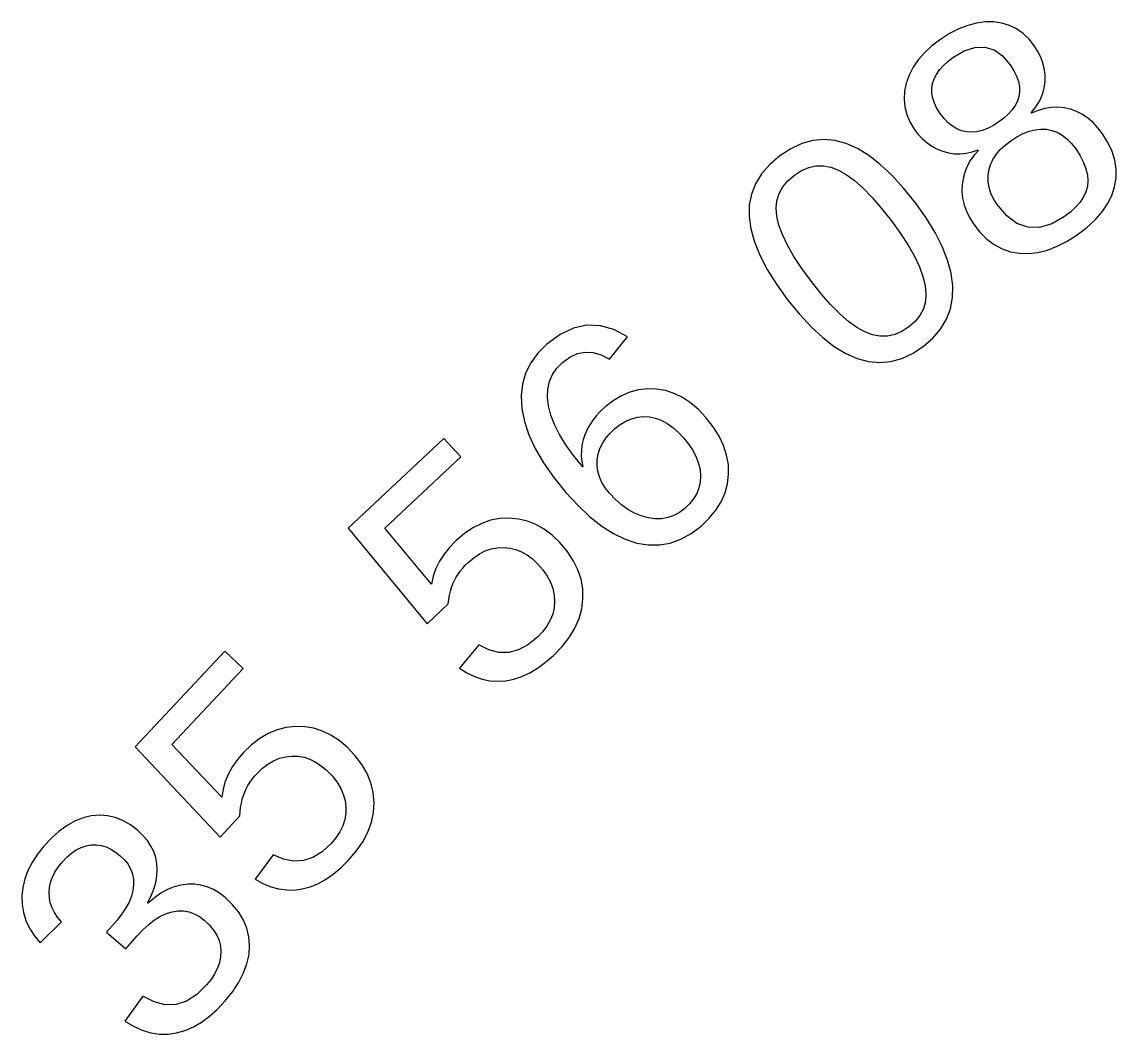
# Model space of a CAD drawing. Header units: metres. Extents: x -119 to 119, y -119 to 119.
# Drawn here: x -90.6 to -63.58, y 73.16 to 98.16 of the extents above; entities that cross this region are included whole.
import ezdxf

# ---------------------------------------------------------------- set-up
doc = ezdxf.new("R2010")
doc.units = ezdxf.units.M

msp = doc.modelspace()

# ---------------------------------------------------------------- linework, layer by layer
for p, q in [((-67.0294, 98.1327), (-67.2469, 98.075)), ((-66.8155, 98.1611), (-67.0294, 98.1327)), ((-66.6053, 98.1603), (-66.8155, 98.1611)), ((-66.4035, 98.1313), (-66.6053, 98.1603)), ((-66.2152, 98.0742), (-66.4035, 98.1313)), ((-67.6928, 97.8719), (-67.9211, 97.7264)), ((-67.468, 97.9881), (-67.6928, 97.8719)), ((-67.2469, 98.075), (-67.468, 97.9881)), ((-66.0403, 97.989), (-66.2152, 98.0742)), ((-65.879, 97.8756), (-66.0403, 97.989)), ((-65.731, 97.7342), (-65.879, 97.8756)), ((-68.1318, 97.5663), (-68.3145, 97.3983)), ((-67.9211, 97.7264), (-68.1318, 97.5663)), ((-65.5966, 97.5646), (-65.731, 97.7342)), ((-65.5121, 97.4299), (-65.5966, 97.5646)), ((-68.3145, 97.3983), (-68.4693, 97.2225)), ((-67.7413, 97.1808), (-67.6105, 97.2798)), ((-67.6105, 97.2798), (-67.3302, 97.4424)), ((-67.3302, 97.4424), (-67.0676, 97.5277)), ((-67.0676, 97.5277), (-66.8229, 97.5358)), ((-66.8229, 97.5358), (-66.5961, 97.4667)), ((-66.5961, 97.4667), (-66.387, 97.3203)), ((-66.387, 97.3203), (-66.1958, 97.0968)), ((-65.4439, 97.2922), (-65.5121, 97.4299)), ((-65.392, 97.1517), (-65.4439, 97.2922)), ((-68.5961, 97.0389), (-68.6949, 96.8475)), ((-68.4693, 97.2225), (-68.5961, 97.0389)), ((-67.9466, 96.9727), (-67.8533, 97.0784)), ((-67.8533, 97.0784), (-67.7413, 97.1808)), ((-66.1958, 97.0968), (-66.1066, 96.9554)), ((-65.3565, 97.0083), (-65.392, 97.1517)), ((-65.3373, 96.862), (-65.3565, 97.0083)), ((-68.6949, 96.8475), (-68.7657, 96.6483)), ((-68.1141, 96.6361), (-68.077, 96.7516)), ((-68.077, 96.7516), (-68.0211, 96.8638)), ((-68.0211, 96.8638), (-67.9466, 96.9727)), ((-66.1066, 96.9554), (-66.0389, 96.8188)), ((-66.0389, 96.8188), (-65.9926, 96.6869)), ((-65.3344, 96.7128), (-65.3373, 96.862)), ((-68.7657, 96.6483), (-68.8075, 96.4477)), ((-68.1319, 96.5182), (-68.1141, 96.6361)), ((-68.13, 96.3981), (-68.1319, 96.5182)), ((-65.9926, 96.6869), (-65.9679, 96.5596)), ((-65.9679, 96.5596), (-65.9646, 96.4371)), ((-65.3801, 96.4235), (-65.3484, 96.5652)), ((-65.3484, 96.5652), (-65.3344, 96.7128)), ((-68.8075, 96.4477), (-68.8193, 96.2514)), ((-68.8193, 96.2514), (-68.8011, 96.0594)), ((-68.1083, 96.2757), (-68.13, 96.3981)), ((-68.0669, 96.1509), (-68.1083, 96.2757)), ((-66.0208, 96.2057), (-66.0775, 96.095)), ((-65.9827, 96.3192), (-66.0208, 96.2057)), ((-65.9646, 96.4371), (-65.9827, 96.3192)), ((-65.496, 96.1582), (-65.4292, 96.2879)), ((-65.4292, 96.2879), (-65.3801, 96.4235)), ((-68.8011, 96.0594), (-68.7529, 95.8717)), ((-68.0057, 96.0238), (-68.0669, 96.1509)), ((-67.9248, 95.8944), (-68.0057, 96.0238)), ((-66.1526, 95.9873), (-66.2464, 95.8825)), ((-66.0775, 96.095), (-66.1526, 95.9873)), ((-65.6822, 95.9168), (-65.5803, 96.0345)), ((-65.673, 95.9036), (-65.6822, 95.9168)), ((-65.5074, 95.9725), (-65.673, 95.9036)), ((-65.5803, 96.0345), (-65.496, 96.1582)), ((-65.3438, 96.0204), (-65.5074, 95.9725)), ((-65.182, 96.0475), (-65.3438, 96.0204)), ((-65.0222, 96.0537), (-65.182, 96.0475)), ((-64.8642, 96.0389), (-65.0222, 96.0537)), ((-64.7083, 96.0033), (-64.8642, 96.0389)), ((-64.5568, 95.9483), (-64.7083, 96.0033)), ((-64.4133, 95.875), (-64.5568, 95.9483)), ((-68.7529, 95.8717), (-68.6748, 95.6882)), ((-68.6748, 95.6882), (-68.5666, 95.509)), ((-67.8298, 95.7713), (-67.9248, 95.8944)), ((-67.7296, 95.6674), (-67.8298, 95.7713)), ((-67.6241, 95.5828), (-67.7296, 95.6674)), ((-66.4895, 95.6818), (-66.6263, 95.5953)), ((-66.3587, 95.7807), (-66.4895, 95.6818)), ((-66.2464, 95.8825), (-66.3587, 95.7807)), ((-64.2776, 95.7833), (-64.4133, 95.875)), ((-64.1497, 95.6734), (-64.2776, 95.7833)), ((-64.0296, 95.5451), (-64.1497, 95.6734)), ((-68.5666, 95.509), (-68.4698, 95.3828)), ((-68.4698, 95.3828), (-68.3647, 95.2709)), ((-67.5132, 95.5175), (-67.6241, 95.5828)), ((-67.3971, 95.4713), (-67.5132, 95.5175)), ((-67.2757, 95.4444), (-67.3971, 95.4713)), ((-67.1504, 95.437), (-67.2757, 95.4444)), ((-67.0228, 95.4484), (-67.1504, 95.437)), ((-66.8929, 95.4786), (-67.0228, 95.4484)), ((-66.7608, 95.5275), (-66.8929, 95.4786)), ((-66.6263, 95.5953), (-66.7608, 95.5275)), ((-66.0298, 95.3248), (-65.8785, 95.4023)), ((-65.8785, 95.4023), (-65.7301, 95.4593)), ((-65.7301, 95.4593), (-65.5846, 95.4958)), ((-65.5846, 95.4958), (-65.442, 95.5118)), ((-65.442, 95.5118), (-65.3024, 95.5073)), ((-65.3024, 95.5073), (-65.1672, 95.4815)), ((-65.1672, 95.4815), (-65.038, 95.4336)), ((-65.038, 95.4336), (-64.9148, 95.3637)), ((-63.9174, 95.3986), (-64.0296, 95.5451)), ((-63.7826, 95.1802), (-63.9174, 95.3986)), ((-71.3454, 95.1545), (-71.6151, 95.0276)), ((-71.074, 95.2309), (-71.3454, 95.1545)), ((-70.801, 95.2566), (-71.074, 95.2309)), ((-70.5265, 95.2317), (-70.801, 95.2566)), ((-70.2504, 95.1562), (-70.5265, 95.2317)), ((-69.9719, 95.0317), (-70.2504, 95.1562)), ((-68.3647, 95.2709), (-68.2512, 95.1732)), ((-68.2512, 95.1732), (-68.1295, 95.0897)), ((-66.4455, 95.0051), (-66.3249, 95.1188)), ((-66.3249, 95.1188), (-66.1841, 95.2268)), ((-66.1841, 95.2268), (-66.0298, 95.3248)), ((-64.9148, 95.3637), (-64.7975, 95.2716)), ((-64.7975, 95.2716), (-64.6861, 95.1575)), ((-64.6861, 95.1575), (-64.5808, 95.0213)), ((-63.6817, 94.962), (-63.7826, 95.1802)), ((-71.8833, 94.85), (-72.1336, 94.6345)), ((-71.6151, 95.0276), (-71.8833, 94.85)), ((-69.6906, 94.8595), (-69.9719, 95.0317)), ((-69.4065, 94.6394), (-69.6906, 94.8595)), ((-68.1295, 95.0897), (-67.9994, 95.0205)), ((-67.9994, 95.0205), (-67.8611, 94.9655)), ((-67.8611, 94.9655), (-67.7181, 94.9265)), ((-67.7181, 94.9265), (-67.5742, 94.9053)), ((-67.5742, 94.9053), (-67.4294, 94.9018)), ((-67.4294, 94.9018), (-67.2837, 94.9161)), ((-67.2837, 94.9161), (-67.1371, 94.9481)), ((-67.0922, 94.8635), (-67.1863, 94.734)), ((-67.1371, 94.9481), (-66.9895, 94.9979)), ((-66.9804, 94.9848), (-67.0922, 94.8635)), ((-66.9895, 94.9979), (-66.9804, 94.9848)), ((-66.6257, 94.7604), (-66.5458, 94.8857)), ((-66.5458, 94.8857), (-66.4455, 95.0051)), ((-64.5808, 95.0213), (-64.4724, 94.8513)), ((-64.4724, 94.8513), (-64.3882, 94.6877)), ((-63.615, 94.7438), (-63.6817, 94.962)), ((-72.1336, 94.6345), (-72.3346, 94.4052)), ((-71.3501, 94.4908), (-71.1729, 94.5669)), ((-71.1729, 94.5669), (-70.9935, 94.606)), ((-70.9935, 94.606), (-70.8116, 94.608)), ((-70.8116, 94.608), (-70.6275, 94.5729)), ((-70.6275, 94.5729), (-70.441, 94.5007)), ((-69.1197, 94.3716), (-69.4065, 94.6394)), ((-67.2627, 94.5963), (-67.3213, 94.4505)), ((-67.1863, 94.734), (-67.2627, 94.5963)), ((-66.7247, 94.4927), (-66.6854, 94.6294)), ((-66.6854, 94.6294), (-66.6257, 94.7604)), ((-64.3882, 94.6877), (-64.3281, 94.5305)), ((-63.5822, 94.5257), (-63.615, 94.7438)), ((-72.3346, 94.4052), (-72.4863, 94.1619)), ((-71.6853, 94.2368), (-71.5249, 94.3775)), ((-71.5249, 94.3775), (-71.3501, 94.4908)), ((-70.441, 94.5007), (-70.2482, 94.3906)), ((-70.2482, 94.3906), (-70.045, 94.2408)), ((-68.8301, 94.0561), (-69.1197, 94.3716)), ((-67.3622, 94.2965), (-67.3854, 94.1343)), ((-67.3213, 94.4505), (-67.3622, 94.2965)), ((-66.7435, 94.3532), (-66.7247, 94.4927)), ((-66.741, 94.2135), (-66.7435, 94.3532)), ((-64.3281, 94.5305), (-64.2921, 94.3797)), ((-64.2921, 94.3797), (-64.2804, 94.2353)), ((-63.6188, 94.0898), (-63.5835, 94.3077)), ((-63.5835, 94.3077), (-63.5822, 94.5257)), ((-72.4863, 94.1619), (-72.5888, 93.9048)), ((-71.9008, 93.9204), (-71.8106, 94.0844)), ((-71.8106, 94.0844), (-71.6853, 94.2368)), ((-70.045, 94.2408), (-69.8316, 94.0511)), ((-69.8316, 94.0511), (-69.6079, 93.8217)), ((-68.5377, 93.6928), (-68.8301, 94.0561)), ((-67.3854, 94.1343), (-67.3893, 93.9692)), ((-66.7174, 94.0736), (-66.741, 94.2135)), ((-66.6725, 93.9335), (-66.7174, 94.0736)), ((-64.2927, 94.0974), (-64.3286, 93.9649)), ((-64.2804, 94.2353), (-64.2927, 94.0974)), ((-63.6881, 93.8756), (-63.6188, 94.0898)), ((-72.5888, 93.9048), (-72.6421, 93.6337)), ((-71.9559, 93.7449), (-71.9008, 93.9204)), ((-69.6079, 93.8217), (-69.3739, 93.5526)), ((-67.3893, 93.9692), (-67.3729, 93.806)), ((-67.3729, 93.806), (-67.3363, 93.6447)), ((-66.6065, 93.7931), (-66.6725, 93.9335)), ((-66.5193, 93.6526), (-66.6065, 93.7931)), ((-64.3874, 93.836), (-64.4693, 93.7106)), ((-64.3286, 93.9649), (-64.3874, 93.836)), ((-63.7915, 93.6679), (-63.6881, 93.8756)), ((-72.6421, 93.6337), (-72.6461, 93.3488)), ((-71.976, 93.5577), (-71.9559, 93.7449)), ((-71.9609, 93.359), (-71.976, 93.5577)), ((-69.3739, 93.5526), (-69.1297, 93.2437)), ((-68.2716, 93.3188), (-68.5377, 93.6928)), ((-67.3363, 93.6447), (-67.2794, 93.4853)), ((-67.2794, 93.4853), (-67.2023, 93.3278)), ((-66.2835, 93.3718), (-66.5193, 93.6526)), ((-64.5741, 93.5889), (-64.7019, 93.4706)), ((-64.4693, 93.7106), (-64.5741, 93.5889)), ((-63.929, 93.4666), (-63.7915, 93.6679)), ((-72.6461, 93.3488), (-72.6022, 93.0488)), ((-71.9097, 93.1439), (-71.9609, 93.359)), ((-69.1297, 93.2437), (-68.9061, 92.9353)), ((-68.0504, 92.9578), (-68.2716, 93.3188)), ((-67.2023, 93.3278), (-67.1049, 93.1723)), ((-66.0309, 93.1836), (-66.2835, 93.3718)), ((-64.8527, 93.356), (-65.1724, 93.1741)), ((-64.7019, 93.4706), (-64.8527, 93.356)), ((-64.3065, 93.0835), (-64.1007, 93.2718)), ((-64.1007, 93.2718), (-63.929, 93.4666)), ((-72.6022, 93.0488), (-72.5123, 92.7321)), ((-71.8219, 92.9073), (-71.9097, 93.1439)), ((-67.8743, 92.6098), (-68.0504, 92.9578)), ((-67.1049, 93.1723), (-66.9454, 92.968)), ((-66.9454, 92.968), (-66.7741, 92.797)), ((-65.7615, 93.0879), (-66.0309, 93.1836)), ((-65.4754, 93.0847), (-65.7615, 93.0879)), ((-65.1724, 93.1741), (-65.4754, 93.0847)), ((-64.5464, 92.9015), (-64.3065, 93.0835)), ((-72.5123, 92.7321), (-72.3764, 92.3989)), ((-71.6974, 92.6492), (-71.8219, 92.9073)), ((-68.9061, 92.9353), (-68.7165, 92.6441)), ((-66.7741, 92.797), (-66.5909, 92.6591)), ((-65.0381, 92.6189), (-64.7944, 92.7439)), ((-64.7944, 92.7439), (-64.5464, 92.9015)), ((-71.5362, 92.3696), (-71.6974, 92.6492)), ((-68.7165, 92.6441), (-68.5608, 92.3702)), ((-67.7433, 92.2749), (-67.8743, 92.6098)), ((-66.5909, 92.6591), (-66.3959, 92.5544)), ((-66.3959, 92.5544), (-66.1891, 92.483)), ((-66.1891, 92.483), (-65.9705, 92.4447)), ((-65.9705, 92.4447), (-65.7438, 92.4393)), ((-65.7438, 92.4393), (-65.5128, 92.4666)), ((-65.5128, 92.4666), (-65.2776, 92.5264)), ((-65.2776, 92.5264), (-65.0381, 92.6189)), ((-72.3764, 92.3989), (-72.1945, 92.049)), ((-71.3383, 92.0686), (-71.5362, 92.3696)), ((-68.5608, 92.3702), (-68.4391, 92.1136)), ((-67.6572, 91.9531), (-67.7433, 92.2749)), ((-72.1945, 92.049), (-71.9665, 91.6825)), ((-71.1038, 91.746), (-71.3383, 92.0686)), ((-68.4391, 92.1136), (-68.3513, 91.8742)), ((-68.3513, 91.8742), (-68.2975, 91.6521)), ((-67.6162, 91.6443), (-67.6572, 91.9531)), ((-71.9665, 91.6825), (-71.6926, 91.2994)), ((-70.8629, 91.442), (-71.1038, 91.746)), ((-68.2975, 91.6521), (-68.2779, 91.4461)), ((-67.621, 91.3511), (-67.6162, 91.6443)), ((-70.6307, 91.1768), (-70.8629, 91.442)), ((-68.2779, 91.4461), (-68.2928, 91.254)), ((-67.6724, 91.0752), (-67.621, 91.3511)), ((-71.6926, 91.2994), (-71.4028, 90.94)), ((-70.4074, 90.9505), (-70.6307, 91.1768)), ((-68.3423, 91.0758), (-68.4264, 90.9117)), ((-68.2928, 91.254), (-68.3423, 91.0758)), ((-67.7703, 90.8166), (-67.6724, 91.0752)), ((-71.4028, 90.94), (-71.1143, 90.6278)), ((-70.1929, 90.763), (-70.4074, 90.9505)), ((-68.4264, 90.9117), (-68.545, 90.7614)), ((-67.9149, 90.5753), (-67.7703, 90.8166)), ((-76.9803, 90.5974), (-77.309, 90.4418)), ((-76.6494, 90.6694), (-76.9803, 90.5974)), ((-76.3163, 90.6577), (-76.6494, 90.6694)), ((-75.981, 90.5625), (-76.3163, 90.6577)), ((-75.6435, 90.3836), (-75.981, 90.5625)), ((-71.1143, 90.6278), (-70.8273, 90.3627)), ((-69.9872, 90.6143), (-70.1929, 90.763)), ((-69.7904, 90.5045), (-69.9872, 90.6143)), ((-68.8715, 90.5133), (-69.0483, 90.4382)), ((-68.6983, 90.6251), (-68.8715, 90.5133)), ((-68.545, 90.7614), (-68.6983, 90.6251)), ((-68.106, 90.3513), (-67.9149, 90.5753)), ((-77.309, 90.4418), (-77.6356, 90.2025)), ((-76.0902, 89.8313), (-75.6435, 90.3836)), ((-70.8273, 90.3627), (-70.5416, 90.1448)), ((-69.5996, 90.4329), (-69.7904, 90.5045)), ((-69.4124, 90.3979), (-69.5996, 90.4329)), ((-69.2286, 90.3997), (-69.4124, 90.3979)), ((-69.0483, 90.4382), (-69.2286, 90.3997)), ((-68.3438, 90.1446), (-68.106, 90.3513)), ((-77.8586, 89.9807), (-78.034, 89.7416)), ((-77.6356, 90.2025), (-77.8586, 89.9807)), ((-76.8825, 89.9669), (-76.6904, 90.0047)), ((-76.6904, 90.0047), (-76.4943, 89.9947)), ((-76.4943, 89.9947), (-76.2942, 89.9369)), ((-70.5416, 90.1448), (-70.2573, 89.9739)), ((-70.2573, 89.9739), (-69.9744, 89.8503)), ((-68.6066, 89.9714), (-68.3438, 90.1446)), ((-78.034, 89.7416), (-78.1615, 89.4854)), ((-77.3949, 89.6053), (-77.2548, 89.7478)), ((-77.2548, 89.7478), (-77.0706, 89.8813)), ((-77.0706, 89.8813), (-76.8825, 89.9669)), ((-76.2942, 89.9369), (-76.0902, 89.8313)), ((-69.9744, 89.8503), (-69.6937, 89.7752)), ((-69.6937, 89.7752), (-69.4166, 89.7497)), ((-69.4166, 89.7497), (-69.143, 89.774)), ((-69.143, 89.774), (-68.873, 89.8479)), ((-68.873, 89.8479), (-68.6066, 89.9714)), ((-78.1615, 89.4854), (-78.2412, 89.212)), ((-77.5764, 89.2772), (-77.5021, 89.4485)), ((-77.5021, 89.4485), (-77.3949, 89.6053)), ((-78.2412, 89.212), (-78.2731, 88.9215)), ((-77.6176, 89.0916), (-77.5764, 89.2772)), ((-78.2731, 88.9215), (-78.2573, 88.6138)), ((-77.6258, 88.8915), (-77.6176, 89.0916)), ((-77.6011, 88.6771), (-77.6258, 88.8915)), ((-75.7959, 88.928), (-76.0012, 88.8052)), ((-75.5864, 89.0181), (-75.7959, 88.928)), ((-75.3725, 89.0757), (-75.5864, 89.0181)), ((-75.1543, 89.1006), (-75.3725, 89.0757)), ((-74.9318, 89.0929), (-75.1543, 89.1006)), ((-74.7107, 89.0533), (-74.9318, 89.0929)), ((-74.4968, 88.9827), (-74.7107, 89.0533)), ((-74.2899, 88.8809), (-74.4968, 88.9827)), ((-77.5433, 88.4507), (-77.6011, 88.6771)), ((-76.2021, 88.6499), (-76.3138, 88.5464)), ((-76.0012, 88.8052), (-76.2021, 88.6499)), ((-74.0902, 88.748), (-74.2899, 88.8809)), ((-73.8976, 88.584), (-74.0902, 88.748)), ((-78.2573, 88.6138), (-78.1939, 88.2926)), ((-77.4521, 88.2146), (-77.5433, 88.4507)), ((-76.4139, 88.4386), (-76.5027, 88.3266)), ((-76.3138, 88.5464), (-76.4139, 88.4386)), ((-75.6887, 88.2972), (-75.5468, 88.358)), ((-75.5468, 88.358), (-75.4026, 88.3959)), ((-75.4026, 88.3959), (-75.2563, 88.4109)), ((-75.2563, 88.4109), (-75.1078, 88.4032)), ((-75.1078, 88.4032), (-74.9594, 88.3729)), ((-74.9594, 88.3729), (-74.8134, 88.3198)), ((-73.7121, 88.3889), (-73.8976, 88.584)), ((-73.5322, 88.1598), (-73.7121, 88.3889)), ((-78.1939, 88.2926), (-78.0832, 87.9617)), ((-77.3275, 87.969), (-77.4521, 88.2146)), ((-76.6459, 88.0895), (-76.7004, 87.9646)), ((-76.58, 88.2102), (-76.6459, 88.0895)), ((-76.5027, 88.3266), (-76.58, 88.2102)), ((-76.0847, 87.9938), (-75.9661, 88.1072)), ((-75.9661, 88.1072), (-75.8285, 88.2137)), ((-75.8285, 88.2137), (-75.6887, 88.2972)), ((-74.8134, 88.3198), (-74.6698, 88.2437)), ((-74.6698, 88.2437), (-74.5286, 88.1446)), ((-74.5286, 88.1446), (-74.3899, 88.0226)), ((-73.3867, 87.9289), (-73.5322, 88.1598)), ((-80.1853, 87.8706), (-82.5478, 85.6533)), ((-79.7597, 87.4171), (-80.1853, 87.8706)), ((-78.0832, 87.9617), (-77.9251, 87.621)), ((-77.1696, 87.7137), (-77.3275, 87.969)), ((-76.7423, 87.8369), (-76.771, 87.7076)), ((-76.7004, 87.9646), (-76.7423, 87.8369)), ((-76.2649, 87.7507), (-76.1843, 87.875)), ((-76.1843, 87.875), (-76.0847, 87.9938)), ((-74.3899, 88.0226), (-74.2536, 87.8777)), ((-74.2536, 87.8777), (-74.1296, 87.7214)), ((-73.2757, 87.6962), (-73.3867, 87.9289)), ((-77.9251, 87.621), (-77.7197, 87.2705)), ((-76.9785, 87.4489), (-77.1696, 87.7137)), ((-76.7865, 87.5767), (-76.7889, 87.4442)), ((-76.771, 87.7076), (-76.7865, 87.5767)), ((-76.3691, 87.4857), (-76.3265, 87.6209)), ((-76.3265, 87.6209), (-76.2649, 87.7507)), ((-74.1296, 87.7214), (-74.0279, 87.5654)), ((-74.0279, 87.5654), (-73.9483, 87.4097)), ((-73.1992, 87.4619), (-73.2757, 87.6962)), ((-81.6365, 85.6555), (-79.7597, 87.4171)), ((-77.7197, 87.2705), (-77.467, 86.9103)), ((-76.7539, 87.1744), (-76.9785, 87.4489)), ((-76.7889, 87.4442), (-76.778, 87.3101)), ((-76.778, 87.3101), (-76.7539, 87.1744)), ((-76.3958, 87.2029), (-76.3926, 87.3451)), ((-76.3926, 87.3451), (-76.3691, 87.4857)), ((-73.9483, 87.4097), (-73.8909, 87.2543)), ((-73.1572, 87.2258), (-73.1992, 87.4619)), ((-76.3776, 87.0625), (-76.3958, 87.2029)), ((-76.3382, 86.924), (-76.3776, 87.0625)), ((-73.8909, 87.2543), (-73.8557, 87.0992)), ((-73.8557, 87.0992), (-73.8427, 86.9443)), ((-73.1496, 86.9879), (-73.1572, 87.2258)), ((-77.467, 86.9103), (-77.1669, 86.5403)), ((-76.2775, 86.7874), (-76.3382, 86.924)), ((-76.1954, 86.6527), (-76.2775, 86.7874)), ((-73.8519, 86.7935), (-73.8835, 86.6492)), ((-73.8427, 86.9443), (-73.8519, 86.7935)), ((-73.2378, 86.5279), (-73.1764, 86.7537)), ((-73.1764, 86.7537), (-73.1496, 86.9879)), ((-77.1669, 86.5403), (-76.8689, 86.2169)), ((-76.0922, 86.5198), (-76.1954, 86.6527)), ((-75.9459, 86.3642), (-76.0922, 86.5198)), ((-73.9374, 86.5117), (-74.0137, 86.3808)), ((-73.8835, 86.6492), (-73.9374, 86.5117)), ((-73.3339, 86.3105), (-73.2378, 86.5279)), ((-76.8689, 86.2169), (-76.5733, 85.9395)), ((-75.7946, 86.2303), (-75.9459, 86.3642)), ((-75.6384, 86.1183), (-75.7946, 86.2303)), ((-74.1124, 86.2567), (-74.2334, 86.1392)), ((-74.0137, 86.3808), (-74.1124, 86.2567)), ((-73.4647, 86.1016), (-73.3339, 86.3105)), ((-76.5733, 85.9395), (-76.2801, 85.7081)), ((-75.4771, 86.028), (-75.6384, 86.1183)), ((-75.3109, 85.9594), (-75.4771, 86.028)), ((-75.1397, 85.9127), (-75.3109, 85.9594)), ((-74.5053, 85.9661), (-74.6526, 85.9162)), ((-74.3656, 86.0405), (-74.5053, 85.9661)), ((-74.2334, 86.1392), (-74.3656, 86.0405)), ((-73.6301, 85.9011), (-73.4647, 86.1016)), ((-82.5478, 85.6533), (-80.5956, 83.2957)), ((-80.4902, 84.2751), (-81.6365, 85.6555)), ((-79.464, 85.6637), (-79.6758, 85.5213)), ((-79.2474, 85.7732), (-79.464, 85.6637)), ((-79.0259, 85.8496), (-79.2474, 85.7732)), ((-78.7995, 85.8931), (-79.0259, 85.8496)), ((-78.5682, 85.9036), (-78.7995, 85.8931)), ((-78.3388, 85.882), (-78.5682, 85.9036)), ((-78.1184, 85.8295), (-78.3388, 85.882)), ((-77.9069, 85.7459), (-78.1184, 85.8295)), ((-77.7043, 85.6313), (-77.9069, 85.7459)), ((-76.2801, 85.7081), (-75.9891, 85.5227)), ((-74.9698, 85.8895), (-75.1397, 85.9127)), ((-74.8074, 85.8906), (-74.9698, 85.8895)), ((-74.6526, 85.9162), (-74.8074, 85.8906)), ((-74.0767, 85.5226), (-73.8302, 85.7091)), ((-73.8302, 85.7091), (-73.6301, 85.9011)), ((-79.6758, 85.5213), (-79.8826, 85.346)), ((-77.5105, 85.4856), (-77.7043, 85.6313)), ((-77.3256, 85.3089), (-77.5105, 85.4856)), ((-75.9891, 85.5227), (-75.7006, 85.3832)), ((-75.7006, 85.3832), (-75.4143, 85.2897)), ((-74.5907, 85.2895), (-74.3302, 85.3827)), ((-74.3302, 85.3827), (-74.0767, 85.5226)), ((-80.0418, 85.1826), (-80.1779, 85.0132)), ((-79.8826, 85.346), (-80.0418, 85.1826)), ((-79.1584, 85.0935), (-79.01, 85.1445)), ((-79.01, 85.1445), (-78.8584, 85.1733)), ((-78.8584, 85.1733), (-78.7036, 85.1799)), ((-78.7036, 85.1799), (-78.5502, 85.1651)), ((-78.5502, 85.1651), (-78.4025, 85.1294)), ((-78.4025, 85.1294), (-78.2604, 85.0726)), ((-77.1382, 85.0874), (-77.3256, 85.3089)), ((-75.4143, 85.2897), (-75.1327, 85.243)), ((-75.1327, 85.243), (-74.8582, 85.2429)), ((-74.8582, 85.2429), (-74.5907, 85.2895)), ((-80.1779, 85.0132), (-80.2908, 84.8377)), ((-79.5841, 84.8073), (-79.4454, 84.9249)), ((-79.4454, 84.9249), (-79.3035, 85.0203)), ((-79.3035, 85.0203), (-79.1584, 85.0935)), ((-78.2604, 85.0726), (-78.124, 84.9949)), ((-78.124, 84.9949), (-77.9932, 84.8961)), ((-77.9932, 84.8961), (-77.8681, 84.7763)), ((-76.9872, 84.8612), (-77.1382, 85.0874)), ((-76.8724, 84.6302), (-76.9872, 84.8612)), ((-80.3805, 84.6562), (-80.447, 84.4686)), ((-80.2908, 84.8377), (-80.3805, 84.6562)), ((-79.829, 84.5202), (-79.7757, 84.5954)), ((-79.7757, 84.5954), (-79.717, 84.6683)), ((-79.717, 84.6683), (-79.6532, 84.7389)), ((-79.6532, 84.7389), (-79.5841, 84.8073)), ((-77.8681, 84.7763), (-77.7393, 84.6257)), ((-77.7393, 84.6257), (-77.6339, 84.473)), ((-76.7939, 84.3943), (-76.8724, 84.6302)), ((-80.447, 84.4686), (-80.4902, 84.2751)), ((-79.9581, 84.2799), (-79.9201, 84.3631)), ((-79.9201, 84.3631), (-79.8772, 84.4428)), ((-79.8772, 84.4428), (-79.829, 84.5202)), ((-77.6339, 84.473), (-77.5519, 84.3185)), ((-77.5519, 84.3185), (-77.4933, 84.162)), ((-76.7518, 84.1536), (-76.7939, 84.3943)), ((-80.0426, 83.9988), (-80.0194, 84.0978)), ((-80.0194, 84.0978), (-79.9912, 84.1915)), ((-79.9912, 84.1915), (-79.9581, 84.2799)), ((-77.4933, 84.162), (-77.4581, 84.0036)), ((-76.746, 83.9081), (-76.7518, 84.1536)), ((-80.5956, 83.2957), (-80.0742, 83.785)), ((-80.0742, 83.785), (-80.0609, 83.8946)), ((-80.0609, 83.8946), (-80.0426, 83.9988)), ((-77.4581, 84.0036), (-77.4463, 83.8433)), ((-77.4463, 83.8433), (-77.4581, 83.6847)), ((-76.7766, 83.6628), (-76.746, 83.9081)), ((-77.4936, 83.5307), (-77.5527, 83.3813)), ((-77.4581, 83.6847), (-77.4936, 83.5307)), ((-76.8436, 83.4226), (-76.7766, 83.6628)), ((-77.6356, 83.2365), (-77.7423, 83.0962)), ((-77.5527, 83.3813), (-77.6356, 83.2365)), ((-76.9471, 83.1876), (-76.8436, 83.4226)), ((-77.8726, 82.9604), (-78.1055, 82.7742)), ((-77.7423, 83.0962), (-77.8726, 82.9604)), ((-77.2635, 82.733), (-77.0871, 82.9577)), ((-77.0871, 82.9577), (-76.9471, 83.1876)), ((-79.3154, 82.7706), (-79.7968, 82.2022)), ((-79.0674, 82.6476), (-79.3154, 82.7706)), ((-78.1055, 82.7742), (-78.3414, 82.6498)), ((-77.4764, 82.5135), (-77.2635, 82.733)), ((-85.5866, 82.6188), (-87.8039, 80.2564)), ((-85.1331, 82.1931), (-85.5866, 82.6188)), ((-78.8224, 82.5865), (-79.0674, 82.6476)), ((-78.5804, 82.5872), (-78.8224, 82.5865)), ((-78.3414, 82.6498), (-78.5804, 82.5872)), ((-77.6705, 82.3446), (-77.4764, 82.5135)), ((-86.8946, 80.3163), (-85.1331, 82.1931)), ((-79.7968, 82.2022), (-79.6131, 82.0838)), ((-78.0613, 82.0842), (-77.8655, 82.2015)), ((-77.8655, 82.2015), (-77.6705, 82.3446)), ((-79.6131, 82.0838), (-79.4267, 81.9919)), ((-79.4267, 81.9919), (-79.2375, 81.9262)), ((-79.2375, 81.9262), (-79.0456, 81.8869)), ((-79.0456, 81.8869), (-78.851, 81.8739)), ((-78.851, 81.8739), (-78.6536, 81.8872)), ((-78.6536, 81.8872), (-78.4554, 81.9271)), ((-78.4554, 81.9271), (-78.2579, 81.9927)), ((-78.2579, 81.9927), (-78.0613, 82.0842)), ((-84.5177, 80.5849), (-84.727, 80.462)), ((-84.3015, 80.6752), (-84.5177, 80.5849)), ((-84.0783, 80.733), (-84.3015, 80.6752)), ((-83.8481, 80.7581), (-84.0783, 80.733)), ((-83.6179, 80.7511), (-83.8481, 80.7581)), ((-83.3946, 80.7126), (-83.6179, 80.7511)), ((-83.1782, 80.6426), (-83.3946, 80.7126)), ((-82.9687, 80.541), (-83.1782, 80.6426)), ((-82.7661, 80.4079), (-82.9687, 80.541)), ((-87.8039, 80.2564), (-85.7064, 78.0271)), ((-85.6633, 79.0112), (-86.8946, 80.3163)), ((-84.9293, 80.3065), (-85.1246, 80.1184)), ((-84.727, 80.462), (-84.9293, 80.3065)), ((-82.5704, 80.2432), (-82.7661, 80.4079)), ((-85.1246, 80.1184), (-85.2732, 79.9453)), ((-84.241, 79.9725), (-84.0916, 80.0109)), ((-84.0916, 80.0109), (-83.9375, 80.0273)), ((-83.9375, 80.0273), (-83.7835, 80.0223)), ((-83.7835, 80.0223), (-83.6338, 79.9959)), ((-83.6338, 79.9959), (-83.4884, 79.9483)), ((-82.3694, 80.0341), (-82.5704, 80.2432)), ((-82.2043, 79.8179), (-82.3694, 80.0341)), ((-85.3983, 79.7676), (-85.4998, 79.5853)), ((-85.2732, 79.9453), (-85.3983, 79.7676)), ((-84.7927, 79.5997), (-84.6617, 79.7259)), ((-84.6617, 79.7259), (-84.5261, 79.83)), ((-84.5261, 79.83), (-84.3859, 79.9123)), ((-84.3859, 79.9123), (-84.241, 79.9725)), ((-83.4884, 79.9483), (-83.3473, 79.8793)), ((-83.3473, 79.8793), (-83.2106, 79.789)), ((-83.2106, 79.789), (-83.0781, 79.6774)), ((-82.0752, 79.5946), (-82.2043, 79.8179)), ((-85.4998, 79.5853), (-85.5779, 79.3985)), ((-84.9704, 79.3761), (-84.9165, 79.4525)), ((-84.9165, 79.4525), (-84.8573, 79.5271)), ((-84.8573, 79.5271), (-84.7927, 79.5997)), ((-83.0781, 79.6774), (-82.94, 79.5352)), ((-82.94, 79.5352), (-82.8252, 79.3896)), ((-81.9819, 79.3642), (-82.0752, 79.5946)), ((-85.6324, 79.2071), (-85.6633, 79.0112)), ((-85.5779, 79.3985), (-85.6324, 79.2071)), ((-85.0998, 79.1351), (-85.0621, 79.2174)), ((-85.0621, 79.2174), (-85.0189, 79.2977)), ((-85.0189, 79.2977), (-84.9704, 79.3761)), ((-82.8252, 79.3896), (-82.7336, 79.2405)), ((-82.7336, 79.2405), (-82.6652, 79.0881)), ((-81.9247, 79.1266), (-81.9819, 79.3642)), ((-85.1822, 78.864), (-85.16, 78.9594)), ((-85.16, 78.9594), (-85.1326, 79.0497)), ((-85.1326, 79.0497), (-85.0998, 79.1351)), ((-82.6652, 79.0881), (-82.62, 78.9322)), ((-82.62, 78.9322), (-82.5981, 78.7729)), ((-81.9033, 78.882), (-81.9247, 79.1266)), ((-85.2171, 78.5485), (-85.2107, 78.6586)), ((-85.2107, 78.6586), (-85.1991, 78.7638)), ((-85.1991, 78.7638), (-85.1822, 78.864)), ((-82.5981, 78.7729), (-82.5998, 78.614)), ((-81.97, 78.3912), (-81.9183, 78.6352)), ((-81.9183, 78.6352), (-81.9033, 78.882)), ((-89.2893, 78.4223), (-89.4861, 78.3129)), ((-89.0897, 78.5012), (-89.2893, 78.4223)), ((-88.8873, 78.5496), (-89.0897, 78.5012)), ((-88.6855, 78.5675), (-88.8873, 78.5496)), ((-88.4878, 78.554), (-88.6855, 78.5675)), ((-88.2943, 78.5092), (-88.4878, 78.554)), ((-88.1048, 78.4329), (-88.2943, 78.5092)), ((-87.9195, 78.3253), (-88.1048, 78.4329)), ((-85.7064, 78.0271), (-85.2171, 78.5485)), ((-82.6255, 78.458), (-82.6751, 78.3052)), ((-82.5998, 78.614), (-82.6255, 78.458)), ((-82.0584, 78.1501), (-81.97, 78.3912)), ((-89.6799, 78.173), (-89.871, 78.0026)), ((-89.4861, 78.3129), (-89.6799, 78.173)), ((-87.7383, 78.1863), (-87.9195, 78.3253)), ((-87.6107, 78.0648), (-87.7383, 78.1863)), ((-82.7487, 78.1553), (-82.8462, 78.0086)), ((-82.6751, 78.3052), (-82.7487, 78.1553)), ((-82.1836, 77.9119), (-82.0584, 78.1501)), ((-89.871, 78.0026), (-90.0591, 77.8016)), ((-89.0129, 77.813), (-88.8887, 77.8334)), ((-88.8887, 77.8334), (-88.7648, 77.8346)), ((-88.7648, 77.8346), (-88.6426, 77.8175)), ((-88.6426, 77.8175), (-88.522, 77.7822)), ((-87.5027, 77.9379), (-87.6107, 78.0648)), ((-87.4145, 77.8055), (-87.5027, 77.9379)), ((-82.9677, 77.8649), (-83.1883, 77.6643)), ((-82.8462, 78.0086), (-82.9677, 77.8649)), ((-82.3454, 77.6765), (-82.1836, 77.9119)), ((-90.2167, 77.6024), (-90.3473, 77.4009)), ((-90.0591, 77.8016), (-90.2167, 77.6024)), ((-89.4934, 77.5259), (-89.3757, 77.6285)), ((-89.3757, 77.6285), (-89.2564, 77.7106)), ((-89.2564, 77.7106), (-89.1355, 77.7721)), ((-89.1355, 77.7721), (-89.0129, 77.813)), ((-88.522, 77.7822), (-88.4031, 77.7287)), ((-88.4031, 77.7287), (-88.2858, 77.6569)), ((-88.2858, 77.6569), (-88.1702, 77.5669)), ((-88.1702, 77.5669), (-88.0648, 77.4638)), ((-87.3459, 77.6677), (-87.4145, 77.8055)), ((-87.297, 77.5244), (-87.3459, 77.6677)), ((-84.3956, 77.5841), (-84.8401, 76.9863)), ((-84.1403, 77.4771), (-84.3956, 77.5841)), ((-83.1883, 77.6643), (-83.4159, 77.5252)), ((-82.544, 77.4439), (-82.3454, 77.6765)), ((-90.3473, 77.4009), (-90.4511, 77.1971)), ((-89.7845, 77.158), (-89.7055, 77.281)), ((-89.7055, 77.281), (-89.6095, 77.4028)), ((-89.6095, 77.4028), (-89.4934, 77.5259)), ((-88.0648, 77.4638), (-87.9796, 77.3541)), ((-87.9796, 77.3541), (-87.9148, 77.2377)), ((-87.2678, 77.3756), (-87.297, 77.5244)), ((-87.2579, 77.2225), (-87.2678, 77.3756)), ((-83.8919, 77.4316), (-84.1403, 77.4771)), ((-83.6504, 77.4476), (-83.8919, 77.4316)), ((-83.4159, 77.5252), (-83.6504, 77.4476)), ((-82.727, 77.2631), (-82.544, 77.4439)), ((-90.4511, 77.1971), (-90.5279, 76.9909)), ((-89.8912, 76.9079), (-89.8464, 77.0336)), ((-89.8464, 77.0336), (-89.7845, 77.158)), ((-87.9148, 77.2377), (-87.8702, 77.1146)), ((-87.8702, 77.1146), (-87.8459, 76.985)), ((-87.2959, 76.9054), (-87.2673, 77.0658)), ((-87.2673, 77.0658), (-87.2579, 77.2225)), ((-83.1005, 76.9785), (-82.9125, 77.1079)), ((-82.9125, 77.1079), (-82.727, 77.2631)), ((-90.5778, 76.7824), (-90.6008, 76.5716)), ((-90.5279, 76.9909), (-90.5778, 76.7824)), ((-89.9296, 76.6526), (-89.9189, 76.7809)), ((-89.9189, 76.7809), (-89.8912, 76.9079)), ((-87.8418, 76.8486), (-87.8585, 76.7083)), ((-87.8459, 76.985), (-87.8418, 76.8486)), ((-87.4113, 76.5737), (-87.344, 76.7414)), ((-87.344, 76.7414), (-87.2959, 76.9054)), ((-86.8416, 76.7951), (-87.0058, 76.7281)), ((-86.6753, 76.8394), (-86.8416, 76.7951)), ((-86.507, 76.8613), (-86.6753, 76.8394)), ((-86.3404, 76.8611), (-86.507, 76.8613)), ((-86.1788, 76.8391), (-86.3404, 76.8611)), ((-86.0222, 76.7953), (-86.1788, 76.8391)), ((-85.8706, 76.7298), (-86.0222, 76.7953)), ((-84.8401, 76.9863), (-84.6492, 76.8799)), ((-84.6492, 76.8799), (-84.4573, 76.7999)), ((-84.4573, 76.7999), (-84.2644, 76.7464)), ((-84.2644, 76.7464), (-84.0704, 76.7192)), ((-83.8753, 76.7186), (-83.6792, 76.7444)), ((-83.6792, 76.7444), (-83.4839, 76.7967)), ((-83.4839, 76.7967), (-83.291, 76.8747)), ((-83.291, 76.8747), (-83.1005, 76.9785)), ((-90.6008, 76.5716), (-90.596, 76.3631)), ((-89.923, 76.5256), (-89.9296, 76.6526)), ((-89.8988, 76.4017), (-89.923, 76.5256)), ((-87.8958, 76.566), (-87.9538, 76.4218)), ((-87.8585, 76.7083), (-87.8958, 76.566)), ((-87.4979, 76.4023), (-87.4113, 76.5737)), ((-87.3279, 76.5265), (-87.4858, 76.3919)), ((-87.1678, 76.6386), (-87.3279, 76.5265)), ((-87.0058, 76.7281), (-87.1678, 76.6386)), ((-85.7241, 76.6424), (-85.8706, 76.7298)), ((-85.5826, 76.5333), (-85.7241, 76.6424)), ((-85.3982, 76.3556), (-85.5826, 76.5333)), ((-84.0704, 76.7192), (-83.8753, 76.7186)), ((-90.596, 76.3631), (-90.5632, 76.1609)), ((-89.857, 76.2807), (-89.8988, 76.4017)), ((-89.7977, 76.1628), (-89.857, 76.2807)), ((-88.0324, 76.2757), (-88.1317, 76.1277)), ((-87.9538, 76.4218), (-88.0324, 76.2757)), ((-87.4858, 76.3919), (-87.4979, 76.4023)), ((-86.8877, 76.1832), (-86.7453, 76.2048)), ((-86.7453, 76.2048), (-86.6071, 76.2037)), ((-86.6071, 76.2037), (-86.4733, 76.1801)), ((-85.2472, 76.1699), (-85.3982, 76.3556)), ((-90.5632, 76.1609), (-90.5022, 75.9652)), ((-90.5022, 75.9652), (-90.413, 75.7758)), ((-90.1504, 75.4163), (-89.6262, 75.936)), ((-89.7207, 76.0479), (-89.7977, 76.1628)), ((-89.6262, 75.936), (-89.7207, 76.0479)), ((-88.2517, 75.9778), (-88.5105, 75.6781)), ((-88.1317, 76.1277), (-88.2517, 75.9778)), ((-87.4685, 75.8698), (-87.3227, 75.9825)), ((-87.3227, 75.9825), (-87.1773, 76.0723)), ((-87.1773, 76.0723), (-87.0323, 76.1392)), ((-87.0323, 76.1392), (-86.8877, 76.1832)), ((-86.4733, 76.1801), (-86.3437, 76.1339)), ((-86.3437, 76.1339), (-86.2184, 76.0651)), ((-86.2184, 76.0651), (-86.0975, 75.9738)), ((-86.0975, 75.9738), (-85.9723, 75.8542)), ((-85.1295, 75.9762), (-85.2472, 76.1699)), ((-85.0452, 75.7744), (-85.1295, 75.9762)), ((-90.413, 75.7758), (-90.2958, 75.5928)), ((-88.5105, 75.6781), (-88.0307, 75.2637)), ((-87.7614, 75.5755), (-87.6148, 75.7341)), ((-87.6148, 75.7341), (-87.4685, 75.8698)), ((-85.9723, 75.8542), (-85.8696, 75.731)), ((-85.8696, 75.731), (-85.7895, 75.6044)), ((-84.9943, 75.5646), (-85.0452, 75.7744)), ((-90.2958, 75.5928), (-90.1504, 75.4163)), ((-88.0307, 75.2637), (-87.7614, 75.5755)), ((-85.7895, 75.6044), (-85.7319, 75.4743)), ((-85.7319, 75.4743), (-85.6969, 75.3407)), ((-84.9767, 75.3468), (-84.9943, 75.5646)), ((-85.6969, 75.3407), (-85.6845, 75.2035)), ((-85.6845, 75.2035), (-85.6934, 75.0651)), ((-85.0425, 74.8992), (-84.9926, 75.1241)), ((-84.9926, 75.1241), (-84.9767, 75.3468)), ((-85.7224, 74.9267), (-85.7716, 74.7883)), ((-85.6934, 75.0651), (-85.7224, 74.9267)), ((-85.1264, 74.672), (-85.0425, 74.8992)), ((-85.8409, 74.6498), (-85.9303, 74.5113)), ((-85.7716, 74.7883), (-85.8409, 74.6498)), ((-85.2443, 74.4427), (-85.1264, 74.672)), ((-86.0399, 74.3728), (-86.2821, 74.1355)), ((-85.9303, 74.5113), (-86.0399, 74.3728)), ((-85.3961, 74.2112), (-85.2443, 74.4427)), ((-87.618, 74.0999), (-88.0599, 73.4827)), ((-87.3342, 73.9536), (-87.618, 74.0999)), ((-86.2821, 74.1355), (-86.5327, 73.9749)), ((-85.582, 73.9774), (-85.3961, 74.2112)), ((-87.0588, 73.8839), (-87.3342, 73.9536)), ((-86.7916, 73.891), (-87.0588, 73.8839)), ((-86.5327, 73.9749), (-86.7916, 73.891)), ((-85.9665, 73.5988), (-85.7723, 73.7736)), ((-85.7723, 73.7736), (-85.582, 73.9774)), ((-86.1645, 73.4528), (-85.9665, 73.5988)), ((-88.0599, 73.4827), (-87.8453, 73.3555)), ((-87.8453, 73.3555), (-87.6313, 73.2595)), ((-87.6313, 73.2595), (-87.4179, 73.1948)), ((-86.7813, 73.1884), (-86.5719, 73.2477)), ((-86.5719, 73.2477), (-86.3663, 73.3358)), ((-86.3663, 73.3358), (-86.1645, 73.4528)), ((-87.4179, 73.1948), (-87.2051, 73.1614)), ((-87.2051, 73.1614), (-86.9929, 73.1593)), ((-86.9929, 73.1593), (-86.7813, 73.1884))]:
    msp.add_line(p, q)

doc.saveas('drawing.dxf')
